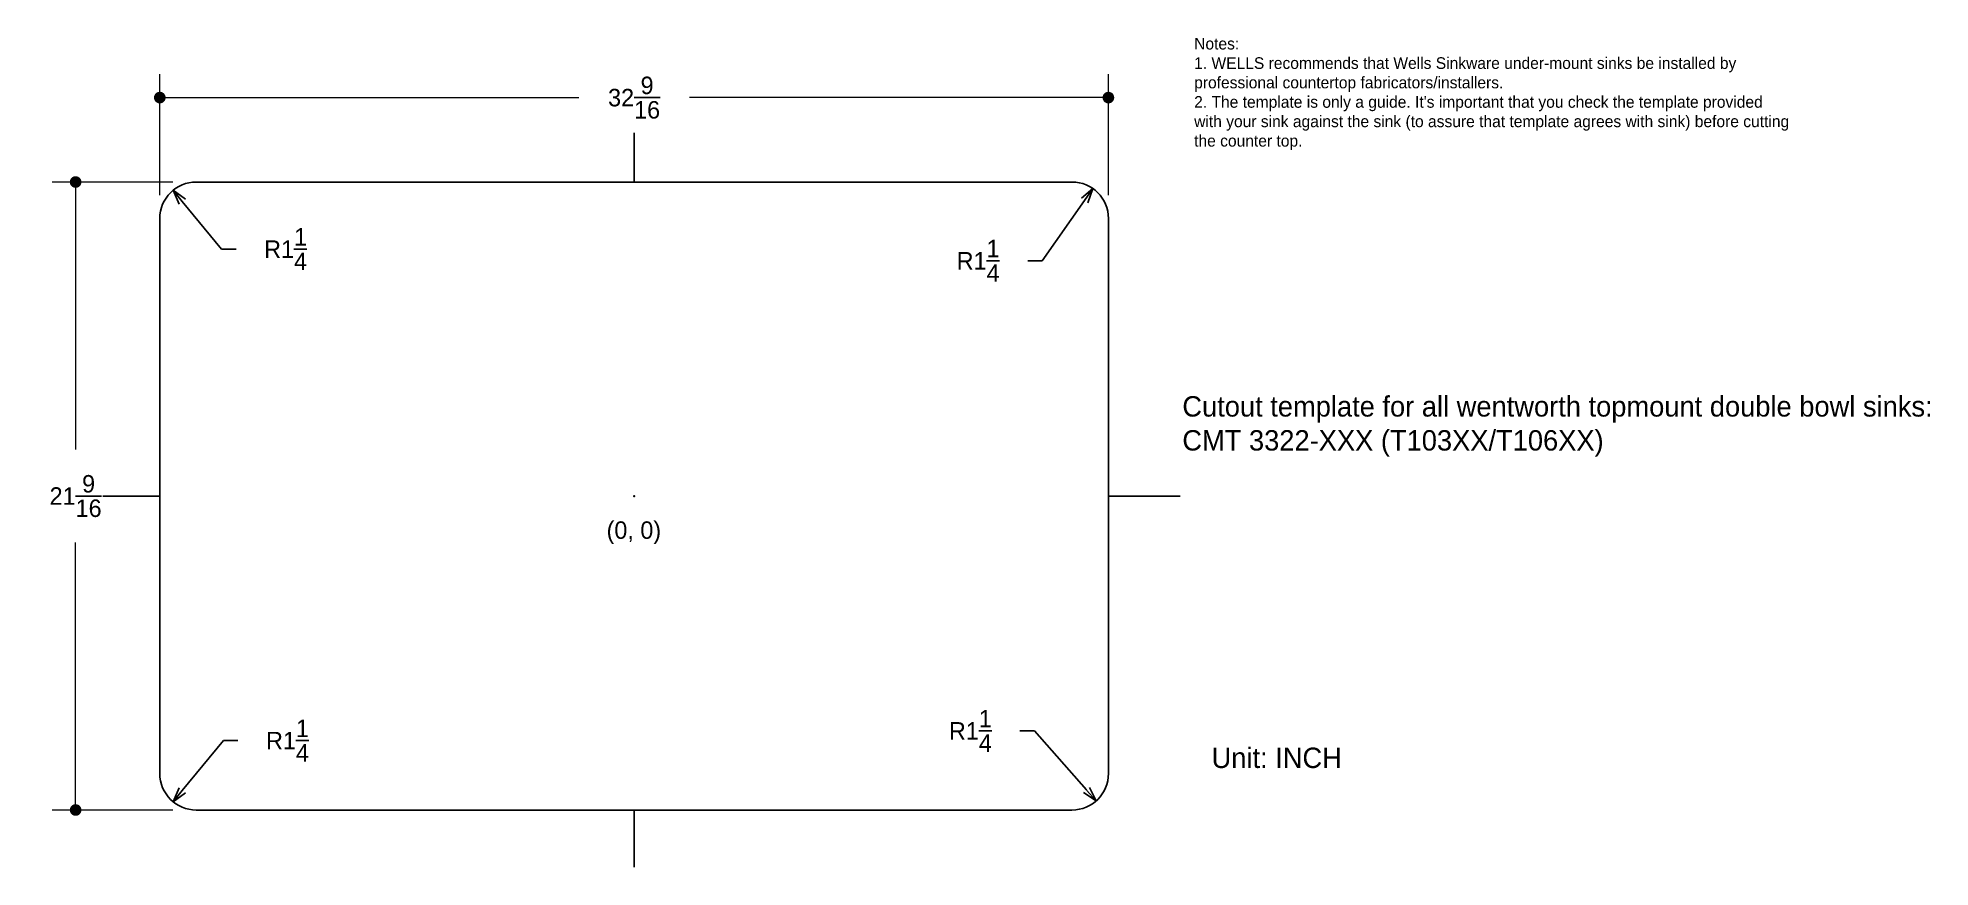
# Model space of a CAD drawing. Header units: inches. Extents: x 5.8 to 70.8, y 8 to 36.5.
import ezdxf

# ---------------------------------------------------------------- set-up
doc = ezdxf.new("R2010")
doc.units = ezdxf.units.IN
doc.header["$MEASUREMENT"] = 0
doc.dimstyles.get("Standard").update_dxf_attribs({"dimtxt": 0.18, "dimasz": 0.18, "dimexe": 0.18, "dimexo": 0.0625, "dimgap": 0.09, "dimtad": 0, "dimtih": 1, "dimtoh": 1, "dimdec": 4, "dimzin": 0, "dimdsep": 46, "dimtxsty": 'Standard', "dimcen": 0.09, "dimadec": 0, "dimazin": 0, "dimtfac": 1, "dimtdec": 4, "dimtofl": 0, "dimtmove": 0, "dimatfit": 3, "dimfxl": 1, "dimtolj": 1, "dimtzin": 0, "dimarcsym": 0})

# ---------------------------------------------------------------- blocks, each defined once
blk = doc.blocks.new('_Dot')
at = {"color": 0, "linetype": 'ByBlock', "lineweight": -2}
blk.add_line((-0.5, 0), (-1, 0), dxfattribs=at)
at = {"color": 0, "linetype": 'ByBlock', "const_width": 0.5}
blk.add_lwpolyline([(-0.25, 0, 1), (0.25, 0, 1)], format="xyb", close=True, dxfattribs=at)
blk = doc.blocks.new('*D1')
at = {"color": 0, "lineweight": 20}
for p, q in [((10, 31.113), (10, 35.261)), ((42.562, 31.113), (42.562, 35.261))]:
    blk.add_line(p, q, dxfattribs=at)
at = {"color": 3, "lineweight": 20}
for p, q in [((10.4, 34.461), (24.381, 34.461)), ((42.163, 34.461), (28.181, 34.461))]:
    blk.add_line(p, q, dxfattribs=at)
at = {"layer": 'Defpoints', "color": 0}
for p in [(42.562, 34.461), (10, 30.312), (42.562, 30.312)]:
    blk.add_point(p, dxfattribs=at)
at = {"color": 3, "lineweight": 20, "xscale": 0.4, "yscale": 0.4, "zscale": 0.4, "rotation": 180}
blk.add_blockref('_Dot', (10, 34.461), dxfattribs=at)
at = {"color": 3, "lineweight": 20, "xscale": 0.4, "yscale": 0.4, "zscale": 0.4}
blk.add_blockref('_Dot', (42.562, 34.461), dxfattribs=at)
at = {"color": 3, "insert": (26.281, 34.461), "char_height": 0.6, "attachment_point": 5}
blk.add_mtext('\\A1;32{\\H1.000000x;\\S9/16;}', dxfattribs=at)
blk = doc.blocks.new('*D2')
at = {"color": 0, "lineweight": 20}
for p, q in [((10.45, 31.562), (6.31, 31.562)), ((10.45, 10), (6.31, 10))]:
    blk.add_line(p, q, dxfattribs=at)
at = {"color": 3, "lineweight": 20}
for p, q in [((7.11, 31.163), (7.11, 22.381)), ((7.11, 10.4), (7.11, 19.181))]:
    blk.add_line(p, q, dxfattribs=at)
at = {"layer": 'Defpoints', "color": 0}
for p in [(11.25, 31.562), (7.11, 10), (11.25, 10)]:
    blk.add_point(p, dxfattribs=at)
at = {"color": 3, "lineweight": 20, "xscale": 0.4, "yscale": 0.4, "zscale": 0.4}
for p, rotation in [((7.11, 31.562), 90), ((7.11, 10), 270)]:
    blk.add_blockref('_Dot', p, dxfattribs=dict(at, rotation=rotation))
at = {"color": 3, "insert": (7.11, 20.781), "char_height": 0.6, "attachment_point": 5}
blk.add_mtext('\\A1;21{\\H1.000000x;\\S9/16;}', dxfattribs=at)
blk = doc.blocks.new('_Open30')
at = {"color": 0, "linetype": 'ByBlock', "lineweight": -2}
for p, q in [((-1, 0.27), (0, 0)), ((0, 0), (-1, -0.27)), ((0, 0), (-1, 0))]:
    blk.add_line(p, q, dxfattribs=at)
blk = doc.blocks.new('*D3')
at = {"color": 3, "lineweight": -2}
for p, q in [((12.117, 29.259), (10.773, 30.892)), ((12.617, 29.259), (12.117, 29.259))]:
    blk.add_line(p, q, dxfattribs=at)
at = {"layer": 'Defpoints', "color": 0}
for p in [(10.456, 31.278), (11.25, 30.312)]:
    blk.add_point(p, dxfattribs=at)
at = {"color": 3, "lineweight": -2, "xscale": 0.5, "yscale": 0.5, "zscale": 0.5, "rotation": 129.4520006020587}
blk.add_blockref('_Open30', (10.456, 31.278), dxfattribs=at)
at = {"color": 3, "lineweight": 25, "insert": (14.317, 29.259), "char_height": 0.6, "attachment_point": 5}
blk.add_mtext('\\A1;R1{\\H1.000000x;\\S1/4;}', dxfattribs=at)
blk = doc.blocks.new('*D4')
at = {"color": 3, "lineweight": -2}
for p, q in [((40.291, 28.858), (41.744, 30.926)), ((39.791, 28.858), (40.291, 28.858))]:
    blk.add_line(p, q, dxfattribs=at)
at = {"layer": 'Defpoints', "color": 0}
for p in [(42.031, 31.335), (41.312, 30.313)]:
    blk.add_point(p, dxfattribs=at)
at = {"color": 3, "lineweight": -2, "xscale": 0.5, "yscale": 0.5, "zscale": 0.5, "rotation": 54.91398131791068}
blk.add_blockref('_Open30', (42.031, 31.335), dxfattribs=at)
at = {"color": 3, "lineweight": 25, "insert": (38.091, 28.858), "char_height": 0.6, "attachment_point": 5}
blk.add_mtext('\\A1;R1{\\H1.000000x;\\S1/4;}', dxfattribs=at)
blk = doc.blocks.new('*D5')
at = {"color": 3, "lineweight": -2}
for p, q in [((12.184, 12.383), (10.773, 10.671)), ((12.684, 12.383), (12.184, 12.383))]:
    blk.add_line(p, q, dxfattribs=at)
at = {"layer": 'Defpoints', "color": 0}
for p in [(11.25, 11.25), (10.455, 10.285)]:
    blk.add_point(p, dxfattribs=at)
at = {"color": 3, "lineweight": -2, "xscale": 0.5, "yscale": 0.5, "zscale": 0.5, "rotation": 230.5068671459182}
blk.add_blockref('_Open30', (10.455, 10.285), dxfattribs=at)
at = {"color": 3, "lineweight": 25, "insert": (14.384, 12.383), "char_height": 0.6, "attachment_point": 5}
blk.add_mtext('\\A1;R1{\\H1.000000x;\\S1/4;}', dxfattribs=at)
blk = doc.blocks.new('*D6')
at = {"color": 3, "lineweight": -2}
for p, q in [((39.524, 12.717), (40.024, 12.717)), ((40.024, 12.717), (41.807, 10.687))]:
    blk.add_line(p, q, dxfattribs=at)
at = {"layer": 'Defpoints', "color": 0}
for p in [(41.313, 11.25), (42.137, 10.311)]:
    blk.add_point(p, dxfattribs=at)
at = {"color": 3, "lineweight": -2, "xscale": 0.5, "yscale": 0.5, "zscale": 0.5, "rotation": 311.2953544135492}
blk.add_blockref('_Open30', (42.137, 10.311), dxfattribs=at)
at = {"color": 3, "lineweight": 25, "insert": (37.824, 12.717), "char_height": 0.6, "attachment_point": 5}
blk.add_mtext('\\A1;R1{\\H1.000000x;\\S1/4;}', dxfattribs=at)

msp = doc.modelspace()

# ---------------------------------------------------------------- linework, layer by layer
at = {"color": 1, "lineweight": 25}
for p, q in [((26.28125, 33.24985), (26.28125, 31.5625)), ((10, 20.78125), (8.04485, 20.78125)), ((45.03114, 20.78125), (42.5625, 20.78125)), ((26.28125, 10), (26.28125, 8.03728))]:
    msp.add_line(p, q, dxfattribs=at)
for p, q in [((41.3125, 31.5625), (11.25, 31.5625)), ((10, 30.3125), (10, 11.25)), ((42.5625, 11.25), (42.5625, 30.3125)), ((11.25, 10), (41.3125, 10))]:
    msp.add_line(p, q)
for centre, start, end in [((11.25, 30.3125), 90, 180), ((41.3125, 30.3125), 0, 90), ((11.25, 11.25), 180, 270), ((41.3125, 11.25), 270, 0)]:
    msp.add_arc(centre, 1.25, start, end)
at = {"color": 1, "lineweight": 30, "ltscale": 2}
msp.add_point((26.28125, 20.78125), dxfattribs=at)

# ---------------------------------------------------------------- texts
at = {"attachment_point": 1}
for s, insert, char_height, width in [("{\\H2x;\\C4;Notes: \\P1. WELLS recommends that Wells Sinkware under-mount sinks be installed by professional countertop fabricators/installers. \\P2. The template is only a guide. It's important that you check the template provided with your sink against the sink (to assure that template agrees with sink) before cutting the counter top.}", (45.50602, 36.51299), 0.2, 20.5490439), ('{\\C1;(0, 0)}', (25.33627, 19.90986), 0.6, 4.272784), ('{\\C3;Unit: INCH}', (46.10261, 12.14206), 0.7, 12.5945754)]:
    msp.add_mtext(s, dxfattribs=dict(at, insert=insert, char_height=char_height, width=width))
at = {"color": 3, "lineweight": 25, "ltscale": 2, "insert": (45.10007, 24.2091), "char_height": 0.7, "width": 24.9450629, "attachment_point": 1}
msp.add_mtext('Cutout template for all wentworth topmount double bowl sinks:\\PCMT 3322-XXX (T103XX/T106XX)', dxfattribs=at)

# ---------------------------------------------------------------- dimensions: what is measured, and where the dimension line sits
at = {"color": 3}
dim = msp.add_linear_dim(base=(42.5625, 34.46112), p1=(10, 30.3125), p2=(42.5625, 30.3125), dimstyle='Standard', override={"dimtxt": 0.6, "dimasz": 0.4, "dimexe": 0.8, "dimexo": 0.8, "dimgap": 0.9, "dimlunit": 5, "dimblk1": 'Dot', "dimblk2": 'Dot', "dimsah": 1, "dimdle": 0.3, "dimclrd": 3, "dimclrt": 3, "dimlwd": 20, "dimlwe": 20}, dxfattribs=at)
dim.commit()
dim.dimension.update_dxf_attribs({"geometry": '*D1', "text_midpoint": (26.28125, 34.46112)})
dim = msp.add_linear_dim(base=(7.11018, 10), p1=(11.25, 31.5625), p2=(11.25, 10), angle=90, dimstyle='Standard', override={"dimtxt": 0.6, "dimasz": 0.4, "dimexe": 0.8, "dimexo": 0.8, "dimgap": 0.9, "dimlunit": 5, "dimblk1": 'Dot', "dimblk2": 'Dot', "dimsah": 1, "dimdle": 0.3, "dimclrd": 3, "dimclrt": 3, "dimlwd": 20, "dimlwe": 20}, dxfattribs=at)
dim.commit()
dim.dimension.update_dxf_attribs({"geometry": '*D2', "text_midpoint": (7.11018, 20.78125)})
at = {"color": 3, "lineweight": 25, "ltscale": 2}
for center, mpoint, picture, middle in [((11.25, 30.3125), (10.45571, 31.2777), '*D3', (12.11735, 29.25852)), ((41.3125, 30.3125), (42.03101, 31.33536), '*D4', (40.29102, 28.85832)), ((11.25, 11.25), (10.45502, 10.28537), '*D5', (12.18411, 12.38344)), ((41.3125, 11.25), (42.13743, 10.31085), '*D6', (40.02397, 12.71694))]:
    dim = msp.add_radius_dim(center=center, mpoint=mpoint, dimstyle='Standard', override={"dimtxt": 0.6, "dimasz": 0.5, "dimgap": 1, "dimlunit": 5, "dimblk2": 'Open30', "dimsah": 1, "dimclrd": 3, "dimclrt": 3, "dimtmove": 1}, dxfattribs=at)
    dim.commit()
    dim.dimension.update_dxf_attribs({"geometry": picture, "text_midpoint": middle, "dimtype": 164})

doc.saveas('drawing.dxf')
